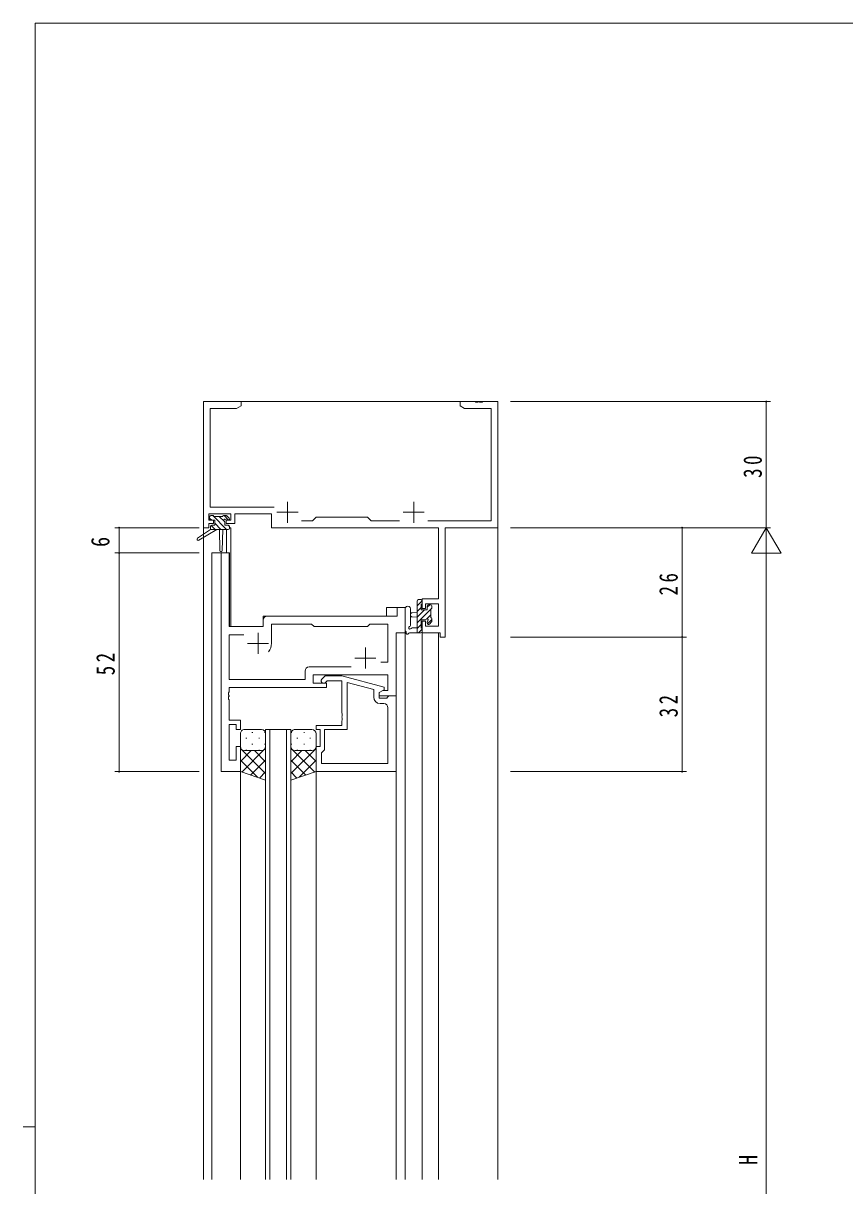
# Model space of a CAD drawing. Units: millimetres on the paper. Extents: x -397 to 397, y -282 to 282.
# Drawn here: x -396.7 to -201.5, y 2.8 to 279.3 of the extents above; entities that cross this region are included whole.
import ezdxf
from ezdxf.enums import TextEntityAlignment as Align

# ---------------------------------------------------------------- set-up
doc = ezdxf.new("R2010")
doc.units = ezdxf.units.MM
for name, color, linetype, lineweight in [('0-1_YKK_ZWAK', 7, 'Continuous', 18), ('0-3_YKK_11', 7, 'Continuous', 18), ('0-4_YKK_12', 2, 'Continuous', 18), ('0-6_YKK_13', 4, 'Continuous', 18), ('0-7_YKK_D', 6, 'Continuous', 18)]:
    doc.layers.add(name, color=color, linetype=linetype, lineweight=lineweight)
doc.styles.add('ＭＳ ゴシック', font='')
doc.styles.get('ＭＳ ゴシック').set_extended_font_data('MS Gothic')

msp = doc.modelspace()

# ---------------------------------------------------------------- linework, layer by layer
at = {"layer": '0-1_YKK_ZWAK'}
for p, q in [((-393.908, -245.688), (-393.908, 279.312)), ((376.092, 279.312), (-393.908, 279.312)), ((-396.708, 16.812), (-393.908, 16.812))]:
    msp.add_line(p, q, dxfattribs=at)
at = {"layer": '0-3_YKK_11'}
for p, q in [((-353.908, 189.312), (-353.908, 159.312)), ((-289.366, 189.312), (-292.908, 189.312)), ((-292.908, 189.312), (-292.908, 188.312)), ((-292.908, 188.312), (-291.817, 187.682)), ((-289.183, 189.192), (-289.366, 189.312)), ((-288.633, 189.192), (-289.183, 189.192)), ((-288.45, 189.312), (-288.633, 189.192)), ((-288.366, 189.312), (-288.45, 189.312)), ((-288.183, 189.192), (-288.366, 189.312)), ((-287.633, 189.192), (-288.183, 189.192)), ((-287.45, 189.312), (-287.633, 189.192)), ((-283.908, 189.312), (-287.45, 189.312)), ((-283.908, 159.312), (-283.908, 189.312)), ((-352.278, 187.682), (-345.999, 187.682)), ((-352.278, 164.242), (-352.278, 187.682)), ((-291.817, 187.682), (-285.538, 187.682)), ((-285.538, 187.682), (-285.538, 160.942)), ((-337.056, 164.242), (-352.278, 164.242)), ((-333.908, 165.512), (-333.908, 160.512)), ((-303.908, 165.512), (-303.908, 160.512)), ((-352.608, 161.112), (-352.608, 162.612)), ((-352.608, 162.612), (-347.408, 162.612)), ((-351.508, 161.112), (-352.608, 161.112)), ((-351.508, 160.312), (-351.508, 161.112)), ((-348.508, 161.112), (-348.508, 160.312)), ((-347.408, 161.112), (-348.508, 161.112)), ((-347.408, 162.612), (-347.408, 161.112)), ((-346.408, 160.312), (-346.408, 162.612)), ((-346.408, 162.612), (-337.708, 162.612)), ((-337.708, 162.612), (-337.708, 159.312)), ((-336.408, 163.012), (-331.408, 163.012)), ((-327.978, 160.942), (-330.558, 160.942)), ((-327.108, 161.812), (-327.978, 160.942)), ((-314.908, 161.812), (-327.108, 161.812)), ((-306.408, 163.012), (-301.408, 163.012)), ((-285.538, 160.942), (-300.558, 160.942)), ((-353.908, 159.312), (-352.608, 159.312)), ((-352.608, 160.312), (-351.508, 160.312)), ((-352.608, 159.312), (-352.608, 160.312)), ((-348.508, 160.312), (-346.408, 160.312)), ((-337.708, 159.312), (-298.038, 159.312)), ((-298.038, 159.312), (-298.038, 142.412)), ((-296.408, 159.312), (-283.908, 159.312)), ((-296.408, 133.312), (-296.408, 159.312)), ((-347.776, 153.312), (-349.706, 153.312)), ((-349.706, 153.312), (-349.706, 101.312)), ((-347.776, 135.812), (-347.776, 153.312)), ((-301.908, 142.412), (-301.908, 140.112)), ((-298.038, 142.412), (-301.908, 142.412)), ((-301.108, 141.212), (-298.038, 141.212)), ((-301.108, 140.112), (-301.108, 141.212)), ((-298.038, 141.212), (-298.038, 135.942)), ((-307.836, 138.312), (-338.706, 138.312)), ((-307.836, 140.312), (-307.836, 138.312)), ((-305.906, 140.312), (-307.836, 140.312)), ((-305.906, 134.312), (-305.906, 140.312)), ((-301.908, 140.112), (-301.108, 140.112)), ((-339.706, 135.812), (-347.776, 135.812)), ((-339.706, 137.312), (-339.706, 135.812)), ((-337.706, 131.812), (-337.706, 136.382)), ((-327.606, 135.812), (-314.906, 135.812)), ((-314.906, 135.812), (-314.336, 136.382)), ((-314.336, 136.382), (-310.036, 136.382)), ((-310.036, 136.382), (-310.036, 127.312)), ((-301.908, 137.112), (-301.908, 134.312)), ((-301.108, 137.112), (-301.908, 137.112)), ((-301.108, 135.942), (-301.108, 137.112)), ((-298.038, 135.942), (-301.108, 135.942)), ((-347.776, 133.882), (-344.256, 133.882)), ((-347.776, 123.242), (-347.776, 133.882)), ((-340.906, 134.312), (-340.906, 129.312)), ((-308.106, 134.312), (-305.906, 134.312)), ((-308.106, 119.312), (-308.106, 134.312)), ((-301.908, 134.312), (-297.608, 134.312)), ((-297.608, 134.312), (-297.608, 133.312)), ((-297.608, 133.312), (-296.408, 133.312)), ((-343.406, 131.812), (-338.406, 131.812)), ((-315.406, 130.812), (-315.406, 125.812)), ((-317.906, 128.312), (-312.906, 128.312)), ((-310.036, 127.312), (-311.74, 127.312)), ((-329.736, 125.242), (-329.736, 123.242)), ((-318.756, 126.242), (-328.736, 126.242)), ((-318.756, 126.242), (-328.736, 126.242)), ((-329.736, 123.242), (-347.776, 123.242)), ((-327.806, 124.312), (-310.036, 124.312)), ((-325.732, 123.337), (-324.957, 124.112)), ((-324.957, 124.112), (-321.012, 124.112)), ((-324.46, 122.912), (-324.884, 122.488)), ((-324.606, 121.312), (-324.606, 122.312)), ((-321.008, 122.912), (-324.46, 122.912)), ((-321.012, 124.112), (-310.908, 121.405)), ((-321.008, 115.271), (-321.008, 122.912)), ((-319.708, 122.521), (-319.708, 111.312)), ((-313.408, 120.833), (-319.708, 122.521)), ((-310.036, 124.312), (-310.036, 120.612)), ((-347.896, 120.087), (-347.776, 120.271)), ((-347.896, 119.537), (-347.896, 120.087)), ((-347.776, 119.354), (-347.896, 119.537)), ((-347.896, 119.087), (-347.776, 119.271)), ((-347.896, 118.537), (-347.896, 119.087)), ((-347.776, 120.271), (-347.776, 121.312)), ((-347.776, 121.312), (-324.606, 121.312)), ((-347.776, 119.271), (-347.776, 119.354)), ((-313.408, 119.012), (-313.408, 120.833)), ((-310.908, 120.805), (-312.108, 120.112)), ((-312.108, 120.112), (-312.108, 118.812)), ((-311.24, 120.612), (-312.106, 120.112)), ((-312.106, 120.112), (-312.106, 119.312)), ((-312.106, 119.312), (-308.106, 119.312)), ((-310.036, 120.612), (-311.24, 120.612)), ((-310.908, 121.405), (-310.908, 120.805)), ((-310.308, 118.812), (-310.108, 119.012)), ((-310.108, 119.012), (-309.808, 119.312)), ((-309.808, 119.312), (-308.108, 119.312)), ((-308.108, 119.312), (-308.108, 101.312)), ((-347.776, 118.354), (-347.896, 118.537)), ((-347.776, 113.512), (-347.776, 118.354)), ((-312.108, 118.812), (-310.308, 118.812)), ((-311.038, 117.512), (-311.908, 117.512)), ((-310.038, 103.242), (-310.038, 116.512)), ((-345.106, 113.512), (-347.776, 113.512)), ((-345.106, 111.312), (-345.106, 113.512)), ((-320.888, 115.087), (-321.008, 115.271)), ((-321.008, 114.354), (-320.888, 114.537)), ((-321.008, 114.271), (-321.008, 114.354)), ((-320.888, 114.087), (-321.008, 114.271)), ((-321.008, 113.354), (-320.888, 113.537)), ((-320.888, 114.537), (-320.888, 115.087)), ((-320.888, 113.537), (-320.888, 114.087)), ((-347.776, 112.512), (-346.106, 112.512)), ((-347.776, 104.012), (-347.776, 112.512)), ((-346.106, 112.512), (-346.106, 111.312)), ((-346.106, 111.312), (-345.106, 111.312)), ((-327.108, 112.312), (-321.008, 112.312)), ((-326.108, 107.312), (-326.108, 111.312)), ((-319.708, 111.312), (-325.108, 111.312)), ((-325.108, 111.312), (-325.108, 106.512)), ((-321.008, 112.312), (-321.008, 113.354)), ((-345.106, 107.312), (-346.106, 107.312)), ((-345.106, 101.312), (-345.106, 107.312)), ((-327.108, 107.312), (-326.108, 107.312)), ((-327.108, 101.312), (-327.108, 107.312)), ((-325.608, 106.012), (-325.808, 105.812)), ((-325.808, 105.812), (-325.808, 103.242)), ((-325.108, 106.512), (-325.608, 106.012)), ((-325.808, 103.242), (-310.038, 103.242)), ((-325.808, 103.242), (-310.038, 103.242)), ((-349.706, 101.312), (-345.106, 101.312)), ((-308.108, 101.312), (-327.108, 101.312))]:
    msp.add_line(p, q, dxfattribs=at)
for points in [[(-345.999, 187.682), (-344.908, 188.312), (-344.908, 189.312), (-353.908, 189.312)], [(-307.259, 160.942), (-314.038, 160.942), (-314.908, 161.812)], [(-337.706, 136.382), (-328.176, 136.382), (-327.606, 135.812)], [(-324.606, 122.312), (-327.806, 122.312), (-327.806, 124.312)], [(-326.108, 111.312), (-327.108, 111.312), (-327.108, 112.312)], [(-346.106, 107.312), (-346.106, 104.012), (-347.776, 104.012)]]:
    msp.add_lwpolyline(points, dxfattribs=at)
for centre, radius, start, end in [((-338.706, 137.312), 1, 90.00001, 179.99999), ((-340.906, 131.812), 3.2, 321.63348, 359.99999), ((-328.736, 125.242), 1, 90.00001, 179.99999), ((-325.308, 122.912), 0.6, 134.99999, 315.00001), ((-311.908, 119.012), 1.5, 180.00001, 269.99999), ((-311.038, 116.512), 1, 0.00001, 89.99999)]:
    msp.add_arc(centre, radius, start, end, dxfattribs=at)
at = {"layer": '0-4_YKK_12'}
for p, q in [((-353.908, 189.312), (-283.908, 189.312)), ((-353.908, 189.312), (-353.908, 4.312)), ((-283.908, 189.312), (-283.908, 4.312)), ((-348.408, 158.912), (-348.408, 153.312)), ((-347.408, 159.312), (-347.708, 159.312)), ((-347.408, 159.312), (-347.408, 135.812)), ((-347.708, 153.312), (-351.908, 153.312)), ((-351.908, 153.312), (-351.908, 4.312)), ((-349.706, 101.312), (-349.706, 153.312)), ((-347.708, 153.312), (-347.708, 135.812)), ((-339.708, 135.812), (-339.708, 138.312)), ((-339.708, 138.312), (-310.408, 138.312)), ((-305.908, 140.312), (-305.908, 4.312)), ((-347.708, 135.812), (-339.708, 135.812)), ((-308.106, 134.311), (-305.908, 134.311)), ((-308.106, 119.312), (-308.106, 134.311)), ((-301.908, 134.312), (-298.008, 134.311)), ((-301.908, 134.312), (-301.908, 4.312)), ((-298.008, 134.312), (-298.008, 4.312)), ((-308.408, 119.312), (-308.106, 119.312)), ((-339.108, 111.312), (-333.108, 111.312)), ((-339.108, 111.312), (-339.108, 4.312)), ((-338.108, 111.312), (-338.108, 4.312)), ((-334.108, 111.312), (-334.108, 4.312)), ((-333.108, 111.312), (-333.108, 4.312)), ((-345.108, 101.312), (-349.706, 101.312)), ((-345.108, 101.312), (-345.108, 4.312)), ((-327.108, 101.312), (-327.108, 4.312)), ((-308.108, 101.612), (-308.108, 4.312))]:
    msp.add_line(p, q, dxfattribs=at)
msp.add_lwpolyline([(-305.908, 140.312), (-310.408, 140.312), (-310.408, 138.312)], dxfattribs=at)
at = {"layer": '0-6_YKK_13'}
for p, q in [((-352.408, 161.412), (-352.408, 161.912)), ((-351.929, 161.112), (-352.408, 161.591)), ((-352.108, 162.212), (-351.608, 162.212)), ((-351.208, 161.112), (-352.108, 161.112)), ((-348.382, 158.912), (-351.682, 162.212)), ((-351.408, 162.012), (-349.308, 162.012)), ((-351.208, 159.912), (-351.208, 161.112)), ((-349.729, 158.912), (-351.208, 160.391)), ((-348.81, 160.688), (-350.135, 162.012)), ((-349.108, 162.212), (-348.508, 162.212)), ((-347.906, 161.13), (-348.988, 162.212)), ((-348.808, 160.651), (-348.808, 159.912)), ((-348.008, 161.112), (-348.347, 161.112)), ((-348.296, 162.124), (-347.796, 161.624)), ((-352.208, 158.912), (-355.275, 156.862)), ((-350.708, 158.912), (-354.953, 156.355)), ((-352.208, 159.612), (-352.208, 158.912)), ((-348.008, 158.912), (-352.208, 158.912)), ((-351.076, 158.912), (-352.044, 159.88)), ((-351.908, 159.912), (-351.208, 159.912)), ((-350.108, 158.912), (-350.006, 153.904)), ((-349.306, 158.912), (-349.406, 153.904)), ((-348.808, 159.912), (-348.008, 159.912)), ((-347.708, 159.586), (-348.035, 159.912)), ((-347.708, 159.612), (-347.708, 159.212)), ((-301.908, 141.917), (-303.108, 140.717)), ((-303.108, 134.312), (-303.108, 141.912)), ((-302.808, 142.212), (-302.208, 142.212)), ((-302.108, 141.112), (-302.108, 139.812)), ((-301.908, 141.912), (-301.908, 141.312)), ((-305.908, 140.04), (-305.908, 134.878)), ((-304.708, 140.04), (-304.705, 136.079)), ((-303.108, 139.212), (-304.253, 139.11)), ((-302.108, 140.37), (-303.108, 139.37)), ((-299.808, 139.976), (-303.108, 136.676)), ((-301.319, 139.812), (-303.108, 138.023)), ((-302.108, 139.812), (-300.708, 139.812)), ((-299.808, 138.629), (-300.787, 137.649)), ((-300.119, 141.012), (-300.708, 140.423)), ((-300.708, 139.812), (-300.708, 140.712)), ((-300.408, 141.012), (-299.908, 141.012)), ((-299.808, 140.012), (-299.808, 137.912)), ((-299.612, 140.172), (-299.767, 140.017)), ((-299.608, 140.712), (-299.608, 140.212)), ((-304.289, 135.512), (-303.108, 135.512)), ((-303.108, 138.012), (-304.253, 138.114)), ((-302.108, 136.329), (-303.108, 135.329)), ((-302.108, 137.412), (-302.108, 135.412)), ((-301.169, 137.412), (-302.108, 137.412)), ((-300.708, 136.612), (-300.708, 136.951)), ((-299.608, 137.482), (-300.652, 136.438)), ((-299.696, 136.9), (-300.196, 136.4)), ((-299.608, 137.712), (-299.608, 137.112)), ((-302.208, 134.312), (-304.889, 134.312)), ((-301.908, 135.182), (-302.778, 134.312)), ((-301.908, 135.212), (-301.908, 134.612)), ((-340.108, 111.312), (-344.108, 111.312)), ((-342.373, 110.647), (-342.173, 110.647)), ((-339.343, 110.647), (-339.166, 110.647)), ((-332.873, 110.647), (-333.05, 110.647)), ((-332.108, 111.312), (-328.108, 111.312)), ((-329.843, 110.647), (-330.043, 110.647)), ((-345.108, 110.312), (-345.108, 107.312)), ((-343.788, 109.232), (-343.588, 109.232)), ((-340.758, 109.232), (-340.558, 109.232)), ((-339.108, 107.312), (-339.108, 110.312)), ((-333.108, 107.312), (-333.108, 110.312)), ((-331.458, 109.232), (-331.658, 109.232)), ((-328.428, 109.232), (-328.628, 109.232)), ((-327.108, 110.312), (-327.108, 107.312)), ((-345.108, 101.312), (-345.108, 107.312)), ((-345.108, 106.844), (-339.108, 100.844)), ((-344.924, 106.734), (-345.108, 106.549)), ((-342.516, 106.312), (-345.108, 103.721)), ((-339.108, 106.892), (-344.793, 101.207)), ((-344.108, 106.312), (-340.108, 106.312)), ((-344.108, 106.312), (-340.108, 106.312)), ((-343.788, 106.402), (-343.588, 106.402)), ((-342.373, 107.817), (-342.173, 107.817)), ((-341.748, 106.312), (-339.108, 103.673)), ((-340.758, 106.402), (-340.558, 106.402)), ((-339.343, 107.817), (-339.143, 107.817)), ((-339.313, 106.706), (-339.108, 106.501)), ((-339.108, 107.312), (-339.108, 99.312)), ((-333.108, 107.312), (-333.108, 99.312)), ((-333.108, 106.892), (-327.423, 101.207)), ((-327.108, 106.844), (-333.108, 100.844)), ((-332.903, 106.706), (-333.108, 106.501)), ((-330.468, 106.312), (-333.108, 103.673)), ((-332.873, 107.817), (-333.073, 107.817)), ((-328.108, 106.312), (-332.108, 106.312)), ((-328.108, 106.312), (-332.108, 106.312)), ((-331.458, 106.402), (-331.658, 106.402)), ((-329.843, 107.817), (-330.043, 107.817)), ((-329.7, 106.312), (-327.108, 103.721)), ((-328.428, 106.402), (-328.628, 106.402)), ((-327.293, 106.734), (-327.108, 106.549)), ((-327.108, 101.312), (-327.108, 107.312)), ((-345.108, 104.016), (-341.053, 99.961)), ((-339.108, 104.064), (-342.672, 100.5)), ((-333.108, 104.064), (-329.545, 100.5)), ((-327.108, 104.016), (-331.163, 99.961)), ((-339.108, 99.312), (-345.108, 101.312)), ((-339.108, 101.235), (-340.55, 99.793)), ((-333.108, 99.312), (-327.108, 101.312)), ((-333.108, 101.235), (-331.666, 99.793))]:
    msp.add_line(p, q, dxfattribs=at)
for centre, radius, start, end in [((-352.108, 161.912), 0.3, 90, 180), ((-352.108, 161.412), 0.3, 180, 270), ((-351.608, 162.012), 0.2, 0, 90), ((-349.108, 162.012), 0.2, 90, 180), ((-348.808, 161.112), 0.25, 33.05573, 236.94427), ((-349.108, 160.651), 0.3, 0, 56.94427), ((-348.347, 161.412), 0.3, 213.05573, 270), ((-348.508, 161.912), 0.3, 45, 90), ((-348.008, 161.412), 0.3, 270, 45), ((-351.908, 159.612), 0.3, 90, 180), ((-348.008, 159.612), 0.3, 0, 90), ((-348.008, 159.212), 0.3, 270, 0), ((-355.108, 156.612), 0.3, 123.76905, 301.06147), ((-349.706, 153.91), 0.3, 181.16963, 358.85539), ((-302.808, 141.912), 0.3, 90, 180), ((-302.208, 141.912), 0.3, 0, 90), ((-302.108, 141.312), 0.2, 270, 0), ((-305.308, 140.04), 0.6, 0.04023, 180.04023), ((-304.208, 138.612), 0.5, 95.09207, 264.90793), ((-300.408, 140.712), 0.3, 90, 180), ((-299.908, 140.712), 0.3, 0, 90), ((-299.808, 140.212), 0.2, 270, 0), ((-304.808, 135.512), 0.3, 109.18976, 330), ((-305.005, 136.079), 0.3, 289.18976, 0.04023), ((-304.289, 135.212), 0.3, 90, 150), ((-301.169, 137.712), 0.3, 270, 326.94427), ((-300.708, 137.412), 0.25, 303.05573, 146.94427), ((-300.408, 136.951), 0.3, 123.05573, 180), ((-300.408, 136.612), 0.3, 180, 315), ((-299.808, 137.712), 0.2, 0, 90), ((-299.908, 137.112), 0.3, 315, 0), ((-305.608, 134.878), 0.3, 180, 229.47122), ((-305.998, 134.422), 0.3, 349.47122, 49.47122), ((-305.408, 134.312), 0.3, 169.47122, 330), ((-304.889, 134.012), 0.3, 90, 150), ((-302.208, 134.612), 0.3, 270, 0), ((-302.108, 135.212), 0.2, 360, 90), ((-344.108, 110.312), 1, 90.0001, 180.0001), ((-340.108, 110.312), 1, 0.0001, 90.0001), ((-332.108, 110.312), 1, 89.9999, 179.9999), ((-328.108, 110.312), 1, 359.9999, 89.9999), ((-344.108, 107.312), 1, 180.0001, 270.0001), ((-344.108, 107.312), 1, 180.0001, 270.0001), ((-340.108, 107.312), 1, 270.0001, 0.0001), ((-340.108, 107.312), 1, 270.0001, 0.0001), ((-332.108, 107.312), 1, 179.9999, 269.9999), ((-332.108, 107.312), 1, 179.9999, 269.9999), ((-328.108, 107.312), 1, 269.9999, 359.9999), ((-328.108, 107.312), 1, 269.9999, 359.9999)]:
    msp.add_arc(centre, radius, start, end, dxfattribs=at)
at = {"layer": '0-7_YKK_D'}
for p, q in [((-280.908, 189.312), (-219.108, 189.312)), ((-220.108, 189.312), (-220.108, 159.312)), ((-354.908, 159.312), (-374.908, 159.312)), ((-280.908, 159.312), (-239.108, 159.312)), ((-280.908, 159.312), (-219.108, 159.312)), ((-280.908, 159.312), (-219.108, 159.312)), ((-240.108, 133.312), (-240.108, 159.312)), ((-220.108, 159.312), (-223.608, 153.25)), ((-220.108, 159.312), (-220.108, 147.188)), ((-220.108, 159.312), (-216.608, 153.25)), ((-354.908, 153.312), (-374.908, 153.312)), ((-354.908, 153.312), (-374.908, 153.312)), ((-223.608, 153.25), (-216.608, 153.25)), ((-220.108, -133.688), (-220.108, 152.312)), ((-280.908, 133.312), (-239.108, 133.312)), ((-280.908, 133.312), (-239.108, 133.312)), ((-240.108, 133.312), (-240.108, 101.312)), ((-354.908, 101.312), (-374.908, 101.312)), ((-280.908, 101.312), (-239.108, 101.312))]:
    msp.add_line(p, q, dxfattribs=at)
msp.add_lwpolyline([(-373.908, 159.312), (-373.908, 153.312), (-373.908, 101.312)], dxfattribs=at)
for centre, start, end in [((-220.108, 189.312), 90, 270), ((-220.108, 189.312), 270, 90), ((-373.908, 159.312), 90, 270), ((-373.908, 159.312), 270, 90), ((-240.108, 159.312), 90, 270), ((-240.108, 159.312), 270, 90), ((-373.908, 153.312), 90, 270), ((-373.908, 153.312), 90, 270), ((-373.908, 153.312), 270, 90), ((-373.908, 153.312), 270, 90), ((-240.108, 133.312), 90, 270), ((-240.108, 133.312), 90, 270), ((-240.108, 133.312), 270, 90), ((-240.108, 133.312), 270, 90), ((-373.908, 101.312), 90, 270), ((-373.908, 101.312), 270, 90), ((-240.108, 101.312), 90, 270), ((-240.108, 101.312), 270, 90)]:
    msp.add_arc(centre, 0.106, start, end, dxfattribs=at)

# ---------------------------------------------------------------- texts
at = {"layer": '0-7_YKK_D', "color": 7, "style": 'ＭＳ ゴシック', "width": 0.8}
for s, p in [('6', (-374.908, 154.753)), ('H', (-220.908, 7.765))]:
    msp.add_text(s, height=4.399, rotation=90, dxfattribs=at).set_placement(p, align=Align.BOTTOM_LEFT)
at = {"layer": '0-7_YKK_D', "color": 7, "char_height": 4.399, "attachment_point": 7, "rotation": 90, "style": 'ＭＳ ゴシック'}
for s, insert in [('\\T1.37;\\W0.75;30', (-221.108, 171.181)), ('\\T1.37;\\W0.75;26', (-241.108, 143.218)), ('\\T1.37;\\W0.75;52', (-374.908, 124.23)), ('\\T1.37;\\W0.75;32', (-241.108, 114.23))]:
    msp.add_mtext(s, dxfattribs=dict(at, insert=insert))

doc.saveas('drawing.dxf')
